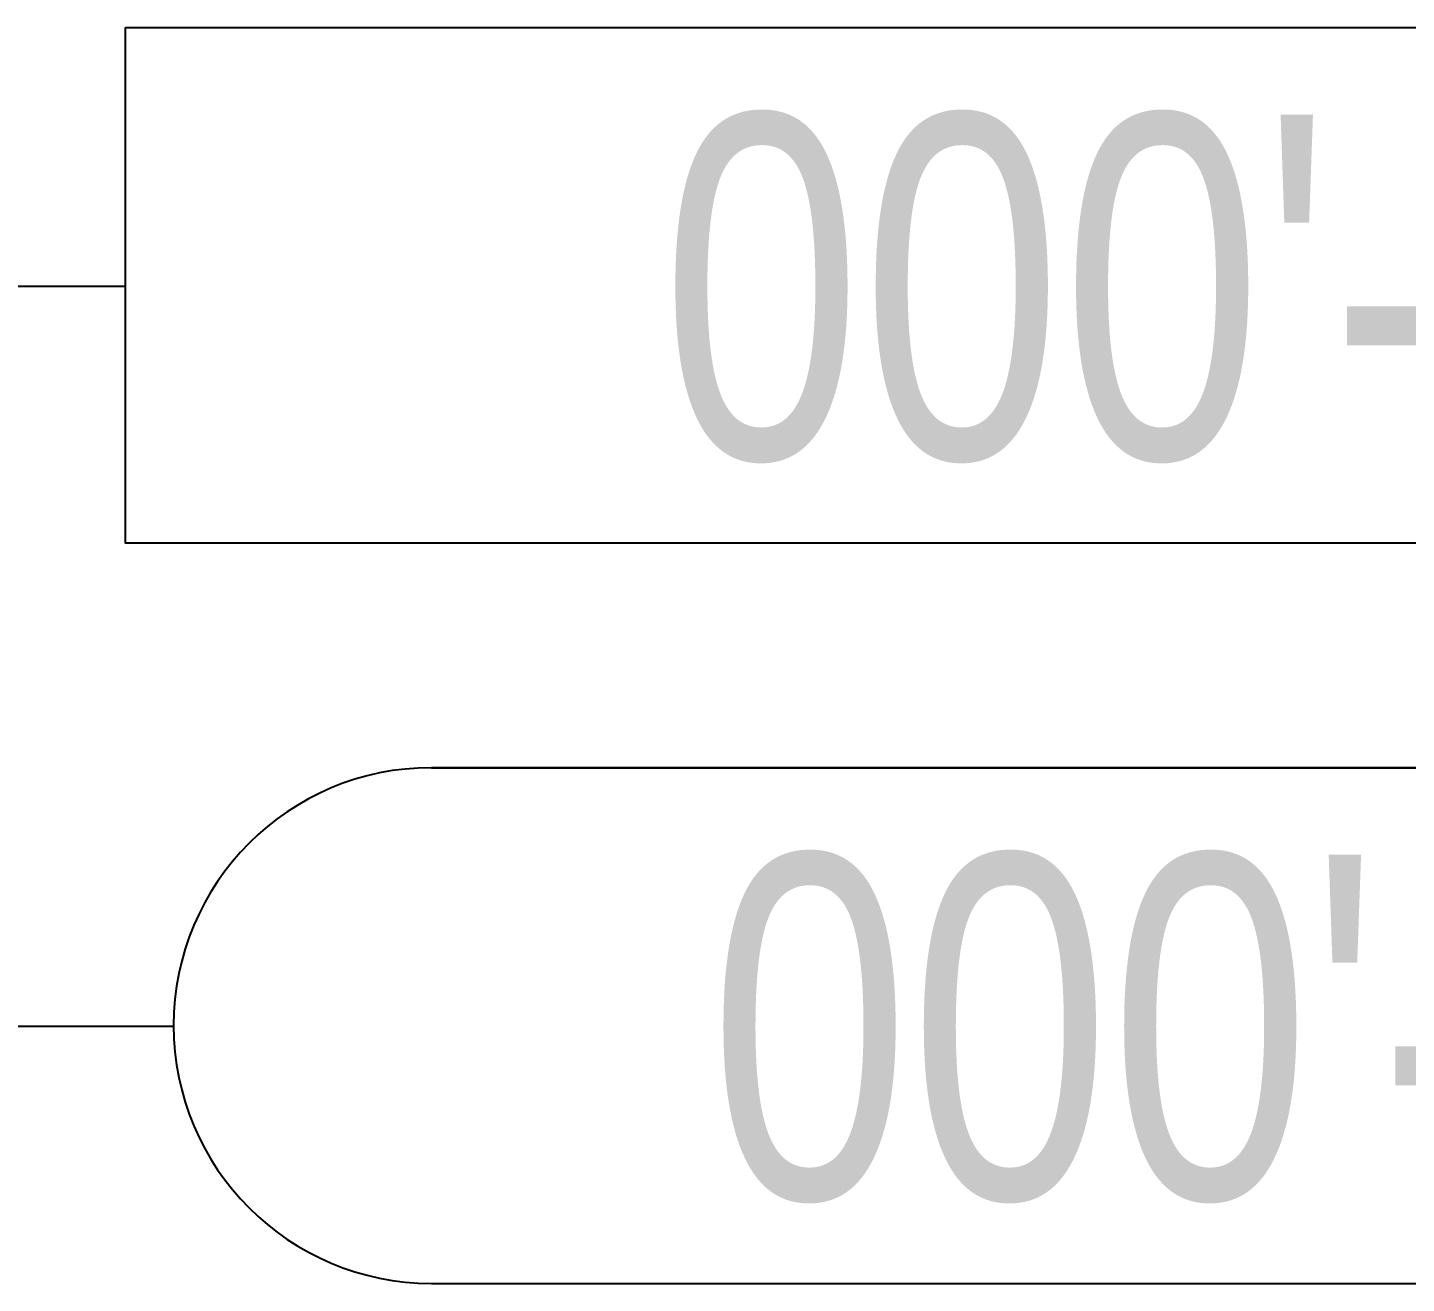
# Model space of a CAD drawing. Header units: inches. Extents: x 2832 to 8547, y -592 to 860.
# Drawn here: x 8096.1 to 8146.2, y 528.4 to 574 of the extents above; entities that cross this region are included whole.
import ezdxf
from ezdxf.enums import TextEntityAlignment as Align

# ---------------------------------------------------------------- set-up
doc = ezdxf.new("R2010")
doc.units = ezdxf.units.IN
doc.header["$LTSCALE"] = 5
doc.header["$MEASUREMENT"] = 0
doc.styles.add('ARIAL Variable', font='arial.ttf', dxfattribs={"width": 0.75})

# ---------------------------------------------------------------- blocks, each defined once
blk = doc.blocks.new('*U665')
at = {"color": 1}
blk.add_line((-0.43439, 0), (-0.93998, 0), dxfattribs=at)
at = {"color": 3}
for points in [[(-0.34066, 0.09413, 1), (-0.34066, -0.09333)], [(-0.34066, -0.09333), (0.34066, -0.09333, 1), (0.34066, 0.09413), (-0.34066, 0.09413), (0.34066, 0.09413)]]:
    blk.add_lwpolyline(points, format="xyb", dxfattribs=at)
at = {"color": 1, "style": 'ARIAL Variable', "width": 0.75}
blk.add_attdef('ELEV', text='', height=0.125, dxfattribs=at).set_placement((0, 0), align=Align.MIDDLE_CENTER)
blk = doc.blocks.new('*U866')
at = {"color": 1}
blk.add_line((-0.43439, 0), (-0.93998, 0), dxfattribs=at)
at = {"color": 3}
blk.add_lwpolyline([(-0.43439, 0.09413), (0.43439, 0.09413), (0.43439, -0.09333), (-0.43439, -0.09333)], close=True, dxfattribs=at)
at = {"color": 1, "style": 'ARIAL Variable', "width": 0.75}
blk.add_attdef('ELEV', text='', height=0.125, dxfattribs=at).set_placement((0, 0), align=Align.MIDDLE_CENTER)

msp = doc.modelspace()

# ---------------------------------------------------------------- block references
at = {"xscale": 100, "yscale": 100, "zscale": 100}
for name, p in [('*U866', (8143.09149, 564.58525)), ('*U665', (8144.84018, 537.68471))]:
    msp.add_blockref(name, p, dxfattribs=at).add_auto_attribs({'ELEV': '000\'-00"'})

doc.saveas('drawing.dxf')
